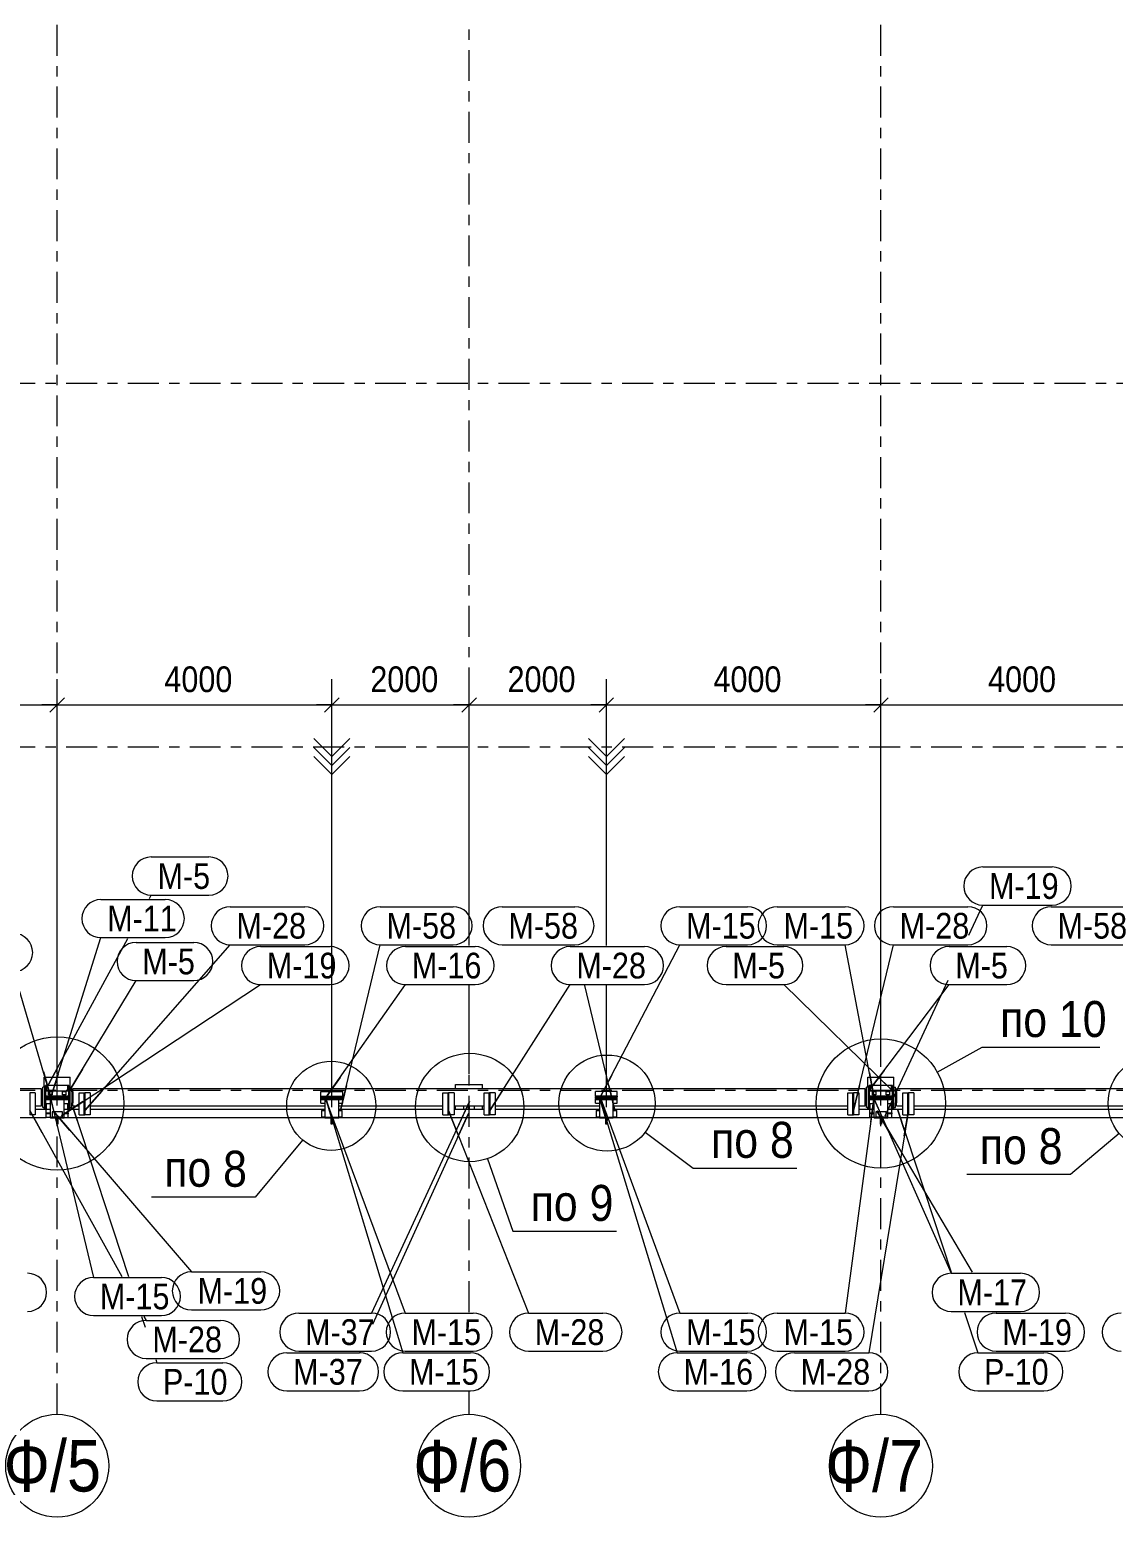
# Model space of a CAD drawing. Header units: millimetres. Extents: x -74 to 1115, y -586 to 256.
# Drawn here: x 103.8 to 209, y -341.1 to -196.6 of the extents above; entities that cross this region are included whole.
import ezdxf

# ---------------------------------------------------------------- set-up
doc = ezdxf.new("R2010")
doc.units = ezdxf.units.MM
doc.linetypes.add('XKITLINE00', pattern=[0])
doc.linetypes.add('XKITLINE03', pattern=[6, 3, -1, 1, -1])
for name, color, linetype, lineweight in [('DetailSymbol', 3, 'Continuous', 0), ('Part', 2, 'Continuous', 0), ('PartMark', 3, 'Continuous', 0), ('S-GRID', 1, 'Continuous', 0), ('Z-DIMENSIONS', 1, 'Continuous', 0)]:
    doc.layers.add(name, color=color, linetype=linetype, lineweight=lineweight)
doc.styles.add('GOST type A', font='ARIAL.TTF')

msp = doc.modelspace()

# ---------------------------------------------------------------- linework, layer by layer
at = {"layer": 'DetailSymbol', "linetype": 'XKITLINE00', "lineweight": 0}
for p, q in [((191.93, -297.86), (196.28, -295.45)), ((196.28, -295.45), (207.72, -295.45)), ((130.29, -304.47), (125.67, -310)), ((163.57, -303.68), (168.21, -307.19)), ((209.6, -303.83), (204.88, -307.8)), ((148.24, -306.28), (150.69, -313.32)), ((168.21, -307.19), (178.29, -307.19)), ((204.88, -307.8), (194.81, -307.8)), ((125.67, -310), (115.6, -310)), ((150.69, -313.32), (160.76, -313.32))]:
    msp.add_line(p, q, dxfattribs=at)
for centre, radius in [((106.45, -300.91), 6.47), ((186.45, -300.91), 6.27), ((146.51, -301.3), 5.27), ((159.85, -300.87), 4.67), ((213.12, -300.87), 4.6), ((133.07, -301.14), 4.33)]:
    msp.add_circle(centre, radius, dxfattribs=at)
at = {"layer": 'Part', "linetype": 'XKITLINE00', "lineweight": 0}
for p, q in [((105.19, -299.31), (105.19, -298.35)), ((105.19, -298.35), (107.72, -298.35)), ((105.41, -299.15), (105.31, -299.15)), ((105.31, -299.71), (105.31, -299.15)), ((105.41, -299.71), (105.41, -299.15)), ((107.49, -299.15), (105.42, -299.15)), ((105.42, -299.15), (105.42, -299.71)), ((107.59, -299.15), (107.49, -299.15)), ((107.49, -299.15), (107.49, -299.71)), ((107.49, -299.71), (107.49, -299.15)), ((107.59, -299.71), (107.59, -299.15)), ((107.72, -299.31), (107.72, -298.35)), ((145.15, -299.47), (145.15, -299.06)), ((145.15, -299.06), (147.75, -299.06)), ((147.75, -299.47), (147.75, -299.06)), ((185.19, -299.31), (185.19, -298.35)), ((185.19, -298.35), (187.72, -298.35)), ((185.41, -299.15), (185.31, -299.15)), ((185.31, -299.71), (185.31, -299.15)), ((185.41, -299.71), (185.41, -299.15)), ((187.49, -299.15), (185.42, -299.15)), ((185.42, -299.15), (185.42, -299.71)), ((187.59, -299.15), (187.49, -299.15)), ((187.49, -299.15), (187.49, -299.71)), ((187.49, -299.71), (187.49, -299.15)), ((187.59, -299.71), (187.59, -299.15)), ((187.72, -299.31), (187.72, -298.35)), ((104.93, -299.47), (59.97, -299.47)), ((104.32, -299.87), (103.79, -299.87)), ((103.79, -299.87), (103.79, -302.01)), ((103.83, -302.01), (103.83, -299.87)), ((104.32, -299.87), (104.32, -302.01)), ((104.93, -299.77), (104.93, -299.47)), ((105.04, -299.77), (104.93, -299.77)), ((104.93, -300.84), (104.93, -299.77)), ((105.24, -299.31), (105.04, -299.31)), ((105.04, -299.77), (105.04, -299.31)), ((105.04, -300.84), (105.04, -299.77)), ((105.31, -299.31), (105.24, -299.31)), ((105.24, -301.31), (105.24, -299.31)), ((105.24, -301.31), (105.24, -299.31)), ((105.31, -301.31), (105.31, -299.31)), ((105.31, -299.64), (105.31, -299.64)), ((107.59, -299.71), (105.31, -299.71)), ((105.31, -299.71), (105.31, -300.91)), ((107.52, -300.2), (105.39, -300.2)), ((105.39, -300.2), (105.39, -300.25)), ((105.39, -300.36), (105.39, -300.25)), ((107.52, -300.25), (105.39, -300.25)), ((107.52, -300.36), (105.39, -300.36)), ((105.39, -300.36), (105.39, -300.41)), ((105.39, -300.52), (105.39, -300.41)), ((105.39, -300.41), (107.52, -300.41)), ((105.39, -300.52), (107.52, -300.52)), ((105.62, -300.07), (105.62, -299.74)), ((105.62, -299.74), (105.95, -299.74)), ((105.95, -300.07), (105.62, -300.07)), ((105.79, -302.27), (105.79, -300.52)), ((105.95, -299.74), (105.95, -300.07)), ((106.95, -300.07), (106.95, -299.74)), ((106.95, -299.74), (107.29, -299.74)), ((107.29, -300.07), (106.95, -300.07)), ((107.12, -302.27), (107.12, -300.52)), ((107.29, -299.74), (107.29, -300.07)), ((107.52, -300.2), (107.52, -300.25)), ((107.52, -300.36), (107.52, -300.25)), ((107.52, -300.41), (107.52, -300.36)), ((107.52, -300.52), (107.52, -300.41)), ((107.59, -299.64), (107.6, -299.64)), ((107.59, -300.91), (107.59, -299.71)), ((107.6, -299.31), (107.6, -301.31)), ((107.6, -299.31), (107.67, -299.31)), ((107.67, -299.31), (107.67, -301.31)), ((107.67, -299.31), (107.67, -301.31)), ((107.67, -299.31), (107.87, -299.31)), ((107.87, -299.77), (107.87, -299.31)), ((107.87, -299.77), (107.87, -300.84)), ((107.87, -299.77), (107.97, -299.77)), ((184.93, -299.47), (107.97, -299.47)), ((107.97, -299.77), (107.97, -299.47)), ((107.97, -299.77), (107.97, -300.84)), ((108.59, -302.01), (108.59, -299.87)), ((108.59, -299.87), (109.12, -299.87)), ((109.07, -302.01), (109.07, -299.87)), ((109.12, -302.01), (109.12, -299.87)), ((109.65, -299.87), (109.12, -299.87)), ((109.12, -299.87), (109.12, -302.01)), ((109.17, -302.01), (109.17, -299.87)), ((109.65, -299.87), (109.65, -302.01)), ((132.05, -299.74), (134.19, -299.74)), ((132.05, -300.2), (132.05, -299.74)), ((132.05, -300.25), (132.05, -300.2)), ((132.05, -300.2), (134.19, -300.2)), ((132.05, -300.25), (134.19, -300.25)), ((132.05, -300.36), (132.05, -300.25)), ((132.05, -300.41), (132.05, -300.36)), ((132.05, -300.36), (134.19, -300.36)), ((132.05, -300.52), (132.05, -300.41)), ((132.05, -300.41), (134.19, -300.41)), ((132.05, -300.52), (134.19, -300.52)), ((132.05, -300.87), (132.05, -300.52)), ((132.45, -300.52), (132.45, -302.25)), ((133.79, -302.25), (133.79, -300.52)), ((134.19, -300.2), (134.19, -299.74)), ((134.19, -300.25), (134.19, -300.2)), ((134.19, -300.36), (134.19, -300.25)), ((134.19, -300.41), (134.19, -300.36)), ((134.19, -300.52), (134.19, -300.41)), ((134.19, -300.87), (134.19, -300.52)), ((143.92, -302.01), (143.92, -299.87)), ((143.92, -299.87), (144.45, -299.87)), ((144.41, -302.01), (144.41, -299.87)), ((144.45, -302.01), (144.45, -299.87)), ((144.99, -299.87), (144.45, -299.87)), ((144.45, -299.87), (144.45, -302.01)), ((144.5, -302.01), (144.5, -299.87)), ((144.99, -299.87), (144.99, -302.01)), ((147.92, -302.01), (147.92, -299.87)), ((147.92, -299.87), (148.45, -299.87)), ((148.41, -302.01), (148.41, -299.87)), ((148.45, -302.01), (148.45, -299.87)), ((148.99, -299.87), (148.45, -299.87)), ((148.45, -299.87), (148.45, -302.01)), ((148.5, -302.01), (148.5, -299.87)), ((148.99, -299.87), (148.99, -302.01)), ((160.85, -299.74), (158.72, -299.74)), ((158.72, -300.2), (158.72, -299.74)), ((160.85, -300.2), (158.72, -300.2)), ((158.72, -300.2), (158.72, -300.25)), ((160.85, -300.25), (158.72, -300.25)), ((158.72, -300.36), (158.72, -300.25)), ((160.85, -300.36), (158.72, -300.36)), ((158.72, -300.36), (158.72, -300.41)), ((158.72, -300.52), (158.72, -300.41)), ((158.72, -300.41), (160.85, -300.41)), ((158.72, -300.52), (160.85, -300.52)), ((158.72, -300.87), (158.72, -300.52)), ((159.12, -300.52), (159.12, -302.25)), ((160.45, -302.25), (160.45, -300.52)), ((160.85, -300.2), (160.85, -299.74)), ((160.85, -300.2), (160.85, -300.25)), ((160.85, -300.36), (160.85, -300.25)), ((160.85, -300.41), (160.85, -300.36)), ((160.85, -300.52), (160.85, -300.41)), ((160.85, -300.87), (160.85, -300.52)), ((183.25, -302.01), (183.25, -299.87)), ((183.25, -299.87), (183.79, -299.87)), ((183.74, -302.01), (183.74, -299.87)), ((184.32, -299.87), (183.79, -299.87)), ((183.79, -299.87), (183.79, -302.01)), ((183.79, -302.01), (183.79, -299.87)), ((183.83, -302.01), (183.83, -299.87)), ((184.32, -299.87), (184.32, -302.01)), ((184.93, -299.77), (184.93, -299.47)), ((185.04, -299.77), (184.93, -299.77)), ((184.93, -300.84), (184.93, -299.77)), ((185.24, -299.31), (185.04, -299.31)), ((185.04, -299.77), (185.04, -299.31)), ((185.04, -300.84), (185.04, -299.77)), ((185.24, -299.31), (185.24, -301.31)), ((185.24, -299.31), (185.31, -299.31)), ((185.24, -301.31), (185.24, -299.31)), ((185.31, -299.31), (185.31, -301.31)), ((185.31, -299.64), (185.31, -299.64)), ((187.59, -299.71), (185.31, -299.71)), ((185.31, -299.71), (185.31, -300.91)), ((187.52, -300.2), (185.39, -300.2)), ((185.39, -300.2), (185.39, -300.25)), ((185.39, -300.36), (185.39, -300.25)), ((187.52, -300.25), (185.39, -300.25)), ((187.52, -300.36), (185.39, -300.36)), ((185.39, -300.36), (185.39, -300.41)), ((185.39, -300.52), (185.39, -300.41)), ((185.39, -300.41), (187.52, -300.41)), ((185.39, -300.52), (187.52, -300.52)), ((185.62, -300.07), (185.62, -299.74)), ((185.62, -299.74), (185.95, -299.74)), ((185.95, -300.07), (185.62, -300.07)), ((185.79, -302.27), (185.79, -300.52)), ((185.95, -299.74), (185.95, -300.07)), ((186.95, -300.07), (186.95, -299.74)), ((186.95, -299.74), (187.29, -299.74)), ((187.29, -300.07), (186.95, -300.07)), ((187.12, -302.27), (187.12, -300.52)), ((187.29, -299.74), (187.29, -300.07)), ((187.52, -300.2), (187.52, -300.25)), ((187.52, -300.36), (187.52, -300.25)), ((187.52, -300.41), (187.52, -300.36)), ((187.52, -300.52), (187.52, -300.41)), ((187.59, -299.64), (187.6, -299.64)), ((187.59, -300.91), (187.59, -299.71)), ((187.6, -299.31), (187.6, -301.31)), ((187.6, -299.31), (187.67, -299.31)), ((187.67, -299.31), (187.67, -301.31)), ((187.67, -299.31), (187.67, -301.31)), ((187.67, -299.31), (187.87, -299.31)), ((187.87, -299.77), (187.87, -299.31)), ((187.87, -299.77), (187.87, -300.84)), ((187.87, -299.77), (187.97, -299.77)), ((264.93, -299.47), (187.97, -299.47)), ((187.97, -299.77), (187.97, -299.47)), ((187.97, -299.77), (187.97, -300.84)), ((188.59, -302.01), (188.59, -299.87)), ((188.59, -299.87), (189.12, -299.87)), ((189.07, -302.01), (189.07, -299.87)), ((189.65, -299.87), (189.12, -299.87)), ((189.12, -299.87), (189.12, -302.01)), ((189.12, -302.01), (189.12, -299.87)), ((189.17, -302.01), (189.17, -299.87)), ((189.65, -299.87), (189.65, -302.01)), ((104.32, -302.01), (103.79, -302.01)), ((104.32, -301.14), (104.93, -301.14)), ((104.32, -301.47), (105.39, -301.47)), ((104.93, -301.14), (104.93, -300.84)), ((105.04, -300.84), (104.93, -300.84)), ((105.04, -301.31), (105.04, -300.84)), ((105.24, -301.31), (105.04, -301.31)), ((105.19, -301.47), (105.19, -301.31)), ((105.31, -301.31), (105.24, -301.31)), ((105.31, -301.47), (105.31, -300.91)), ((105.31, -300.91), (105.79, -300.91)), ((105.31, -300.97), (105.31, -300.97)), ((105.31, -301.47), (105.39, -301.47)), ((105.39, -301.83), (105.39, -301.47)), ((105.39, -301.47), (105.79, -301.47)), ((105.39, -301.9), (105.39, -301.83)), ((105.39, -301.83), (105.79, -301.83)), ((105.39, -302.27), (105.39, -301.9)), ((105.79, -301.9), (105.39, -301.9)), ((105.41, -301.47), (105.41, -300.91)), ((105.42, -301.47), (105.42, -300.91)), ((106.95, -301.73), (105.95, -301.73)), ((105.95, -301.73), (105.95, -302.27)), ((106.95, -302.27), (106.95, -301.73)), ((107.12, -300.91), (107.59, -300.91)), ((107.12, -301.47), (107.49, -301.47)), ((107.12, -301.83), (107.52, -301.83)), ((107.52, -301.9), (107.12, -301.9)), ((107.49, -300.91), (107.49, -301.47)), ((107.49, -301.47), (107.49, -300.91)), ((107.49, -301.47), (107.59, -301.47)), ((107.52, -301.83), (107.52, -301.47)), ((107.52, -301.83), (107.52, -301.9)), ((107.52, -302.27), (107.52, -301.9)), ((107.59, -301.47), (107.59, -300.91)), ((107.59, -300.97), (107.6, -300.97)), ((107.59, -301.47), (108.59, -301.47)), ((107.6, -301.31), (107.67, -301.31)), ((107.67, -301.31), (107.87, -301.31)), ((107.72, -301.47), (107.72, -301.31)), ((107.87, -300.84), (107.97, -300.84)), ((107.87, -301.31), (107.87, -300.84)), ((107.97, -301.14), (107.97, -300.84)), ((107.97, -301.14), (108.59, -301.14)), ((108.59, -302.01), (109.12, -302.01)), ((109.65, -302.01), (109.12, -302.01)), ((109.65, -301.14), (132.45, -301.14)), ((109.65, -301.47), (132.45, -301.47)), ((132.05, -300.87), (132.45, -300.87)), ((132.12, -301.6), (132.45, -301.6)), ((132.12, -301.6), (132.12, -302.27)), ((133.79, -300.87), (134.19, -300.87)), ((133.79, -301.14), (143.92, -301.14)), ((133.79, -301.47), (143.92, -301.47)), ((133.79, -301.6), (134.12, -301.6)), ((134.12, -302.27), (134.12, -301.6)), ((143.92, -302.01), (144.45, -302.01)), ((144.99, -302.01), (144.45, -302.01)), ((144.99, -301.14), (147.92, -301.14)), ((144.99, -301.47), (147.92, -301.47)), ((145.15, -301.47), (145.15, -301.14)), ((145.93, -301.47), (145.93, -301.14)), ((146.4, -301.47), (146.4, -301.14)), ((146.51, -301.47), (146.51, -301.14)), ((146.97, -301.47), (146.97, -301.14)), ((147.75, -301.47), (147.75, -301.14)), ((147.92, -302.01), (148.45, -302.01)), ((148.99, -302.01), (148.45, -302.01)), ((148.99, -301.14), (159.12, -301.14)), ((148.99, -301.47), (159.12, -301.47)), ((158.72, -300.87), (159.12, -300.87)), ((158.79, -301.6), (159.12, -301.6)), ((158.79, -301.6), (158.79, -302.27)), ((160.45, -300.87), (160.85, -300.87)), ((160.45, -301.14), (183.25, -301.14)), ((160.45, -301.47), (183.25, -301.47)), ((160.45, -301.6), (160.79, -301.6)), ((160.79, -302.27), (160.79, -301.6)), ((183.25, -302.01), (183.79, -302.01)), ((184.32, -302.01), (183.79, -302.01)), ((184.32, -301.14), (184.93, -301.14)), ((184.32, -301.47), (185.39, -301.47)), ((184.93, -301.14), (184.93, -300.84)), ((185.04, -300.84), (184.93, -300.84)), ((185.04, -301.31), (185.04, -300.84)), ((185.24, -301.31), (185.04, -301.31)), ((185.19, -301.47), (185.19, -301.31)), ((185.24, -301.31), (185.31, -301.31)), ((185.31, -301.47), (185.31, -300.91)), ((185.31, -300.91), (185.79, -300.91)), ((185.31, -300.97), (185.31, -300.97)), ((185.31, -301.47), (185.39, -301.47)), ((185.39, -301.83), (185.39, -301.47)), ((185.39, -301.47), (185.79, -301.47)), ((185.39, -301.9), (185.39, -301.83)), ((185.39, -301.83), (185.79, -301.83)), ((185.79, -301.9), (185.39, -301.9)), ((185.39, -302.27), (185.39, -301.9)), ((185.41, -301.47), (185.41, -300.91)), ((185.42, -301.47), (185.42, -300.91)), ((186.95, -301.73), (185.95, -301.73)), ((185.95, -301.73), (185.95, -302.27)), ((186.95, -302.27), (186.95, -301.73)), ((187.12, -300.91), (187.59, -300.91)), ((187.12, -301.47), (187.52, -301.47)), ((187.12, -301.83), (187.52, -301.83)), ((187.52, -301.9), (187.12, -301.9)), ((187.49, -301.47), (187.49, -300.91)), ((187.49, -301.47), (187.49, -300.91)), ((187.52, -301.47), (187.59, -301.47)), ((187.52, -301.83), (187.52, -301.47)), ((187.52, -301.47), (188.59, -301.47)), ((187.52, -301.83), (187.52, -301.9)), ((187.52, -302.27), (187.52, -301.9)), ((187.59, -301.47), (187.59, -300.91)), ((187.59, -300.97), (187.6, -300.97)), ((187.6, -301.31), (187.67, -301.31)), ((187.67, -301.31), (187.87, -301.31)), ((187.72, -301.47), (187.72, -301.31)), ((187.87, -301.31), (187.87, -300.84)), ((187.87, -300.84), (187.97, -300.84)), ((187.97, -301.14), (187.97, -300.84)), ((187.97, -301.14), (188.59, -301.14)), ((188.59, -302.01), (189.12, -302.01)), ((189.65, -302.01), (189.12, -302.01)), ((189.65, -301.14), (212.45, -301.14)), ((189.65, -301.47), (212.45, -301.47)), ((83.45, -302.27), (105.39, -302.27)), ((105.79, -302.27), (105.39, -302.27)), ((106.45, -302.27), (105.79, -302.27)), ((105.79, -302.27), (105.79, -302.32)), ((106.4, -302.32), (105.79, -302.32)), ((105.95, -302.22), (106.95, -302.22)), ((106.4, -302.93), (106.4, -302.32)), ((106.45, -302.93), (106.4, -302.93)), ((106.45, -302.27), (106.45, -302.93)), ((107.12, -302.27), (106.45, -302.27)), ((106.45, -302.27), (106.45, -302.93)), ((106.51, -302.93), (106.45, -302.93)), ((107.12, -302.32), (106.51, -302.32)), ((106.51, -302.32), (106.51, -302.93)), ((107.12, -302.27), (107.52, -302.27)), ((107.12, -302.27), (107.12, -302.32)), ((107.52, -302.27), (132.12, -302.27)), ((132.12, -302.21), (132.45, -302.21)), ((132.12, -302.27), (132.45, -302.27)), ((132.45, -302.25), (133.79, -302.25)), ((133.12, -302.27), (132.45, -302.27)), ((132.45, -302.27), (132.45, -302.32)), ((133.07, -302.32), (132.45, -302.32)), ((133.07, -302.93), (133.07, -302.32)), ((133.12, -302.93), (133.07, -302.93)), ((133.79, -302.27), (133.12, -302.27)), ((133.12, -302.27), (133.12, -302.93)), ((133.12, -302.27), (133.12, -302.93)), ((133.17, -302.93), (133.12, -302.93)), ((133.79, -302.32), (133.17, -302.32)), ((133.17, -302.32), (133.17, -302.93)), ((133.79, -302.21), (134.12, -302.21)), ((133.79, -302.27), (134.12, -302.27)), ((133.79, -302.27), (133.79, -302.32)), ((134.12, -302.27), (158.79, -302.27)), ((158.79, -302.21), (159.12, -302.21)), ((158.79, -302.27), (159.12, -302.27)), ((159.12, -302.25), (160.45, -302.25)), ((159.79, -302.27), (159.12, -302.27)), ((159.12, -302.27), (159.12, -302.32)), ((159.73, -302.32), (159.12, -302.32)), ((159.73, -302.93), (159.73, -302.32)), ((159.79, -302.93), (159.73, -302.93)), ((160.45, -302.27), (159.79, -302.27)), ((159.79, -302.27), (159.79, -302.93)), ((159.79, -302.27), (159.79, -302.93)), ((159.84, -302.93), (159.79, -302.93)), ((160.45, -302.32), (159.84, -302.32)), ((159.84, -302.32), (159.84, -302.93)), ((160.45, -302.21), (160.79, -302.21)), ((160.45, -302.27), (160.45, -302.32)), ((160.45, -302.27), (160.79, -302.27)), ((160.79, -302.27), (185.39, -302.27)), ((185.79, -302.27), (185.39, -302.27)), ((186.45, -302.27), (185.79, -302.27)), ((185.79, -302.27), (185.79, -302.32)), ((186.4, -302.32), (185.79, -302.32)), ((185.95, -302.22), (186.95, -302.22)), ((186.4, -302.93), (186.4, -302.32)), ((186.45, -302.93), (186.4, -302.93)), ((186.45, -302.27), (186.45, -302.93)), ((187.12, -302.27), (186.45, -302.27)), ((186.45, -302.27), (186.45, -302.93)), ((186.51, -302.93), (186.45, -302.93)), ((187.12, -302.32), (186.51, -302.32)), ((186.51, -302.32), (186.51, -302.93)), ((187.12, -302.27), (187.52, -302.27)), ((187.12, -302.27), (187.12, -302.32)), ((187.52, -302.27), (212.12, -302.27))]:
    msp.add_line(p, q, dxfattribs=at)
at = {"layer": 'PartMark', "linetype": 'XKITLINE00', "lineweight": 0}
for p, q in [((115.59, -276.96), (121.19, -276.96)), ((196.35, -277.93), (203.09, -277.93)), ((110.7, -281.09), (116.95, -281.09)), ((115.41, -280.99), (115.59, -280.66)), ((115.59, -280.66), (121.19, -280.66)), ((123.26, -281.79), (130.49, -281.79)), ((137.83, -281.79), (144.9, -281.79)), ((149.67, -281.79), (156.74, -281.79)), ((166.93, -281.79), (173.5, -281.79)), ((176.39, -281.79), (182.97, -281.79)), ((187.67, -281.79), (194.9, -281.79)), ((195, -284.54), (196.35, -281.63)), ((196.35, -281.63), (203.09, -281.63)), ((203, -281.79), (210.07, -281.79)), ((105.25, -299.71), (113.3, -284.89)), ((105.81, -300.44), (110.7, -284.79)), ((109.12, -301.58), (123.26, -285.49)), ((110.7, -284.79), (116.95, -284.79)), ((114.11, -285.26), (119.72, -285.26)), ((123.26, -285.49), (130.49, -285.49)), ((126.21, -285.66), (132.95, -285.66)), ((133.95, -301.6), (137.83, -285.49)), ((137.83, -285.49), (144.9, -285.49)), ((140.29, -285.66), (147.03, -285.66)), ((149.67, -285.49), (156.74, -285.49)), ((156.27, -285.66), (163.49, -285.66)), ((156.75, -285.56), (156.74, -285.49)), ((159.15, -300.37), (166.93, -285.49)), ((166.93, -285.49), (173.5, -285.49)), ((171.42, -285.66), (177.02, -285.66)), ((176.39, -285.49), (182.97, -285.49)), ((185.81, -300.37), (182.97, -285.49)), ((183.79, -301.58), (187.67, -285.49)), ((187.67, -285.49), (194.9, -285.49)), ((193.07, -285.66), (198.67, -285.66)), ((203, -285.49), (210.07, -285.49)), ((105.81, -300.21), (102.27, -288.19)), ((107.61, -299.71), (114.11, -288.96)), ((114.11, -288.96), (119.72, -288.96)), ((186.86, -302.1), (192.97, -288.92)), ((106.86, -302.1), (126.21, -289.36)), ((126.21, -289.36), (132.95, -289.36)), ((132.48, -300.44), (140.29, -289.36)), ((140.29, -289.36), (147.03, -289.36)), ((148.46, -301.58), (156.27, -289.36)), ((156.27, -289.36), (163.49, -289.36)), ((160.62, -301.6), (157.69, -289.46)), ((171.42, -289.36), (177.02, -289.36)), ((187.61, -299.71), (177.02, -289.36)), ((185.25, -299.71), (193.07, -289.36)), ((193.07, -289.36), (198.67, -289.36)), ((106.45, -297.51), (105.25, -299.71)), ((108.91, -297.57), (107.61, -299.71)), ((186.76, -297.71), (185.25, -299.71)), ((105.11, -297.81), (105.81, -300.21)), ((106.56, -298.05), (105.81, -300.44)), ((133.92, -298.39), (132.48, -300.44)), ((160.31, -298.16), (159.15, -300.37)), ((184.38, -299.15), (183.79, -301.58)), ((185.34, -297.92), (185.81, -300.37)), ((185.83, -297.96), (187.61, -299.71)), ((105.81, -300.37), (109.99, -317.81)), ((106.4, -302.8), (105.81, -300.37)), ((110.77, -299.7), (109.12, -301.58)), ((132.48, -300.21), (140.02, -325.13)), ((133.2, -302.61), (132.48, -300.21)), ((132.48, -300.37), (140.26, -321.27)), ((133.35, -302.72), (132.48, -300.37)), ((134.54, -299.17), (133.95, -301.6)), ((149.8, -299.47), (148.46, -301.58)), ((159.15, -300.21), (166.93, -321.27)), ((160.01, -302.56), (159.15, -300.21)), ((159.15, -300.44), (166.68, -325.13)), ((159.88, -302.83), (159.15, -300.44)), ((160.03, -299.17), (160.62, -301.6)), ((185.81, -300.21), (182.97, -321.27)), ((185.48, -302.69), (185.81, -300.21)), ((185.81, -300.5), (193.28, -317.41)), ((186.82, -302.78), (185.81, -300.5)), ((187.91, -299.84), (186.86, -302.1)), ((103.79, -301.58), (112.72, -317.71)), ((105, -303.76), (103.79, -301.58)), ((106.05, -301.63), (119.48, -317.27)), ((107.68, -303.53), (106.05, -301.63)), ((108.94, -300.73), (106.86, -302.1)), ((108.05, -301.47), (113.37, -317.71)), ((108.83, -303.85), (108.05, -301.47)), ((146.51, -300.72), (136.98, -321.27)), ((146.4, -301.88), (137.08, -322.37)), ((144.46, -301.58), (152.23, -321.27)), ((145.37, -303.9), (144.46, -301.58)), ((145.36, -304.15), (146.4, -301.88)), ((145.46, -302.99), (146.51, -300.72)), ((189.12, -301.58), (185.28, -325.13)), ((186.05, -301.63), (195.3, -317.31)), ((187.32, -303.78), (186.05, -301.63)), ((188.05, -301.47), (193.28, -317.31)), ((188.84, -303.84), (188.05, -301.47)), ((188.72, -304.05), (189.12, -301.58)), ((109.99, -317.81), (116.57, -317.81)), ((119.48, -317.27), (126.22, -317.27)), ((193.28, -317.41), (200.02, -317.41)), ((109.99, -321.51), (116.57, -321.51)), ((114.65, -321.61), (114.99, -322.63)), ((114.88, -321.61), (115.09, -321.98)), ((115.09, -321.98), (122.31, -321.98)), ((119.48, -320.97), (126.22, -320.97)), ((129.92, -321.27), (136.98, -321.27)), ((140.26, -321.27), (146.84, -321.27)), ((152.23, -321.27), (159.46, -321.27)), ((166.93, -321.27), (173.5, -321.27)), ((176.39, -321.27), (182.97, -321.27)), ((193.28, -321.11), (200.02, -321.11)), ((194.57, -321.21), (195.87, -325.13)), ((197.6, -321.21), (197.64, -321.27)), ((197.64, -321.27), (204.38, -321.27)), ((128.76, -325.13), (135.82, -325.13)), ((129.92, -324.97), (136.98, -324.97)), ((135.85, -325.07), (135.82, -325.13)), ((140.02, -325.13), (146.59, -325.13)), ((140.26, -324.97), (146.84, -324.97)), ((152.23, -324.97), (159.46, -324.97)), ((166.68, -325.13), (173.42, -325.13)), ((166.93, -324.97), (173.5, -324.97)), ((176.39, -324.97), (182.97, -324.97)), ((178.05, -325.13), (185.28, -325.13)), ((195.87, -325.13), (202.28, -325.13)), ((197.64, -324.97), (204.38, -324.97)), ((115.09, -325.68), (122.31, -325.68)), ((116.02, -325.78), (116.12, -326.1)), ((116.12, -326.1), (122.54, -326.1)), ((128.76, -328.83), (135.82, -328.83)), ((140.02, -328.83), (146.59, -328.83)), ((166.68, -328.83), (173.42, -328.83)), ((178.05, -328.83), (185.28, -328.83)), ((195.87, -328.83), (202.28, -328.83)), ((116.12, -329.8), (122.54, -329.8))]:
    msp.add_line(p, q, dxfattribs=at)
for centre, start, end in [((115.59, -278.81), 90, 270), ((121.19, -278.81), 270, 90), ((196.35, -279.78), 90, 270), ((203.09, -279.78), 270, 90), ((110.7, -282.94), 90, 270), ((116.95, -282.94), 270, 90), ((123.26, -283.64), 90, 270), ((130.49, -283.64), 270, 90), ((137.83, -283.64), 90, 270), ((144.9, -283.64), 270, 90), ((149.67, -283.64), 90, 270), ((156.74, -283.64), 270, 90), ((166.93, -283.64), 90, 270), ((173.5, -283.64), 270, 90), ((176.39, -283.64), 90, 270), ((182.97, -283.64), 270, 90), ((187.67, -283.64), 90, 270), ((194.9, -283.64), 270, 90), ((203, -283.64), 90, 270), ((102.22, -286.24), 270, 90), ((114.11, -287.11), 90, 270), ((119.72, -287.11), 270, 90), ((126.21, -287.51), 90, 270), ((132.95, -287.51), 270, 90), ((140.29, -287.51), 90, 270), ((147.03, -287.51), 270, 90), ((156.27, -287.51), 90, 270), ((163.49, -287.51), 270, 90), ((171.42, -287.51), 90, 270), ((177.02, -287.51), 270, 90), ((193.07, -287.51), 90, 270), ((198.67, -287.51), 270, 90), ((103.57, -319.26), 270, 90), ((109.99, -319.66), 90, 270), ((116.57, -319.66), 270, 90), ((119.48, -319.12), 90, 270), ((126.22, -319.12), 270, 90), ((193.28, -319.26), 90, 270), ((200.02, -319.26), 270, 90), ((115.09, -323.83), 90, 270), ((122.31, -323.83), 270, 90), ((129.92, -323.12), 90, 270), ((136.98, -323.12), 270, 90), ((140.26, -323.12), 90, 270), ((146.84, -323.12), 270, 90), ((152.23, -323.12), 90, 270), ((159.46, -323.12), 270, 90), ((166.93, -323.12), 90, 270), ((173.5, -323.12), 270, 90), ((176.39, -323.12), 90, 270), ((182.97, -323.12), 270, 90), ((197.64, -323.12), 90, 270), ((204.38, -323.12), 270, 90), ((209.8, -323.12), 90, 270), ((128.76, -326.98), 90, 270), ((135.82, -326.98), 270, 90), ((140.02, -326.98), 90, 270), ((146.59, -326.98), 270, 90), ((166.68, -326.98), 90, 270), ((173.42, -326.98), 270, 90), ((178.05, -326.98), 90, 270), ((185.28, -326.98), 270, 90), ((195.87, -326.98), 90, 270), ((202.28, -326.98), 270, 90), ((116.12, -327.95), 90, 270), ((122.54, -327.95), 270, 90)]:
    msp.add_arc(centre, 1.85, start, end, dxfattribs=at)
at = {"layer": 'S-GRID', "linetype": 'XKITLINE03', "lineweight": 0}
for p, q in [((106.45, -331.11), (106.45, -63.61)), ((146.45, -285.56), (146.45, -109.58)), ((186.45, -331.11), (186.45, -111.08)), ((-36.68, -230.93), (512.53, -230.93)), ((-36.68, -266.27), (512.37, -266.27)), ((146.45, -321.17), (146.45, -289.46)), ((-36.68, -299.6), (530.64, -299.6)), ((146.45, -331.11), (146.45, -328.93))]:
    msp.add_line(p, q, dxfattribs=at)
at = {"layer": 'S-GRID', "linetype": 'XKITLINE00', "lineweight": 0}
for centre in [(106.45, -336.11), (146.45, -336.11), (186.45, -336.11)]:
    msp.add_circle(centre, 5, dxfattribs=at)
at = {"layer": 'Z-DIMENSIONS', "linetype": 'XKITLINE00', "lineweight": 0}
for p, q in [((106.45, -298.06), (106.45, -259.69)), ((106.45, -298.06), (106.45, -259.69)), ((133.12, -301.27), (133.12, -259.69)), ((133.12, -301.27), (133.12, -259.69)), ((146.45, -285.56), (146.45, -259.69)), ((146.45, -285.56), (146.45, -259.69)), ((159.79, -285.56), (159.79, -259.69)), ((159.79, -285.56), (159.79, -259.69)), ((186.45, -297.35), (186.45, -259.69)), ((186.45, -297.35), (186.45, -259.69)), ((107.16, -261.49), (105.75, -262.9)), ((107.16, -261.49), (105.75, -262.9)), ((133.83, -261.49), (132.41, -262.9)), ((133.83, -261.49), (132.41, -262.9)), ((147.16, -261.49), (145.75, -262.9)), ((147.16, -261.49), (145.75, -262.9)), ((160.49, -261.49), (159.08, -262.9)), ((160.49, -261.49), (159.08, -262.9)), ((187.16, -261.49), (185.75, -262.9)), ((187.16, -261.49), (185.75, -262.9)), ((82.45, -262.19), (106.45, -262.19)), ((106.45, -262.19), (104.95, -262.19)), ((106.45, -262.19), (107.95, -262.19)), ((106.45, -262.19), (133.12, -262.19)), ((133.12, -262.19), (131.62, -262.19)), ((133.12, -262.19), (134.62, -262.19)), ((133.12, -262.19), (146.45, -262.19)), ((146.45, -262.19), (144.95, -262.19)), ((146.45, -262.19), (147.95, -262.19)), ((146.45, -262.19), (159.79, -262.19)), ((159.79, -262.19), (158.29, -262.19)), ((159.79, -262.19), (161.29, -262.19)), ((159.79, -262.19), (186.45, -262.19)), ((186.45, -262.19), (184.95, -262.19)), ((186.45, -262.19), (187.95, -262.19)), ((186.45, -262.19), (213.12, -262.19)), ((133.12, -267.19), (131.37, -265.44)), ((133.12, -267.19), (131.37, -265.44)), ((133.12, -267.19), (134.87, -265.44)), ((133.12, -268.94), (133.12, -265.44)), ((133.12, -267.19), (134.87, -265.44)), ((133.12, -268.94), (133.12, -265.44)), ((159.79, -267.19), (158.04, -265.44)), ((159.79, -267.19), (158.04, -265.44)), ((159.79, -267.19), (161.54, -265.44)), ((159.79, -268.94), (159.79, -265.44)), ((159.79, -267.19), (161.54, -265.44)), ((159.79, -268.94), (159.79, -265.44)), ((133.12, -268.07), (131.37, -266.32)), ((133.12, -268.07), (131.37, -266.32)), ((133.12, -268.94), (131.37, -267.19)), ((133.12, -268.94), (131.37, -267.19)), ((133.12, -268.07), (134.87, -266.32)), ((133.12, -268.07), (134.87, -266.32)), ((133.12, -268.94), (134.87, -267.19)), ((133.12, -268.94), (134.87, -267.19)), ((159.79, -268.07), (158.04, -266.32)), ((159.79, -268.07), (158.04, -266.32)), ((159.79, -268.94), (158.04, -267.19)), ((159.79, -268.94), (158.04, -267.19)), ((159.79, -268.07), (161.54, -266.32)), ((159.79, -268.07), (161.54, -266.32)), ((159.79, -268.94), (161.54, -267.19)), ((159.79, -268.94), (161.54, -267.19)), ((146.45, -298.06), (146.45, -289.46)), ((146.45, -298.06), (146.45, -289.46)), ((159.79, -301.27), (159.79, -289.46)), ((159.79, -301.27), (159.79, -289.46))]:
    msp.add_line(p, q, dxfattribs=at)
at = {"layer": 'Z-DIMENSIONS'}
for p in [(106.45, -262.19), (106.45, -262.19), (133.12, -262.19), (133.12, -262.19), (146.45, -262.19), (146.45, -262.19), (159.79, -262.19), (159.79, -262.19), (186.45, -262.19), (186.45, -262.19)]:
    msp.add_point(p, dxfattribs=at)

# ---------------------------------------------------------------- texts
at = {"layer": 'DetailSymbol', "style": 'GOST type A', "width": 0.85}
for s, p in [('по 10', (198.03, -294.45)), ('по 8', (169.96, -306.19)), ('по 8', (196.06, -306.8)), ('по 8', (116.85, -309)), ('по 9', (152.44, -312.32))]:
    msp.add_text(s, height=3.5, dxfattribs=at).set_placement(p)
at = {"layer": 'PartMark', "style": 'GOST type A', "width": 0.85}
for s, p in [('М-5', (116.19, -280.06)), ('М-19', (196.95, -281.03)), ('М-11', (111.3, -284.19)), ('М-28', (123.86, -284.89)), ('М-58', (138.43, -284.89)), ('М-58', (150.27, -284.89)), ('М-15', (167.53, -284.89)), ('М-15', (176.99, -284.89)), ('М-28', (188.27, -284.89)), ('М-58', (203.6, -284.89)), ('М-5', (114.71, -288.36)), ('М-19', (126.81, -288.76)), ('М-16', (140.89, -288.76)), ('М-28', (156.87, -288.76)), ('М-5', (172.02, -288.76)), ('М-5', (193.67, -288.76)), ('М-19', (120.08, -320.37)), ('М-15', (110.59, -320.91)), ('М-17', (193.88, -320.51)), ('М-37', (130.52, -324.37)), ('М-15', (140.86, -324.37)), ('М-28', (152.83, -324.37)), ('М-15', (167.53, -324.37)), ('М-15', (176.99, -324.37)), ('М-19', (198.24, -324.37)), ('М-28', (115.69, -325.08)), ('М-37', (129.36, -328.23)), ('М-15', (140.62, -328.23)), ('М-16', (167.28, -328.23)), ('М-28', (178.65, -328.23)), ('Р-10', (196.47, -328.23)), ('Р-10', (116.72, -329.2))]:
    msp.add_text(s, height=2.5, dxfattribs=at).set_placement(p)
at = {"layer": 'S-GRID', "style": 'GOST type A', "width": 0.85}
for s, p in [('Ф/5', (101.24, -338.61)), ('Ф/6', (141.08, -338.61)), ('Ф/7', (181.08, -338.61))]:
    msp.add_text(s, height=5, dxfattribs=at).set_placement(p)
at = {"layer": 'Z-DIMENSIONS', "style": 'GOST type A', "width": 0.85}
for s, p in [('4000', (116.86, -260.94)), ('2000', (136.86, -260.94)), ('2000', (150.19, -260.94)), ('4000', (170.19, -260.94)), ('4000', (196.86, -260.94))]:
    msp.add_text(s, height=2.5, dxfattribs=at).set_placement(p)

doc.saveas('drawing.dxf')
